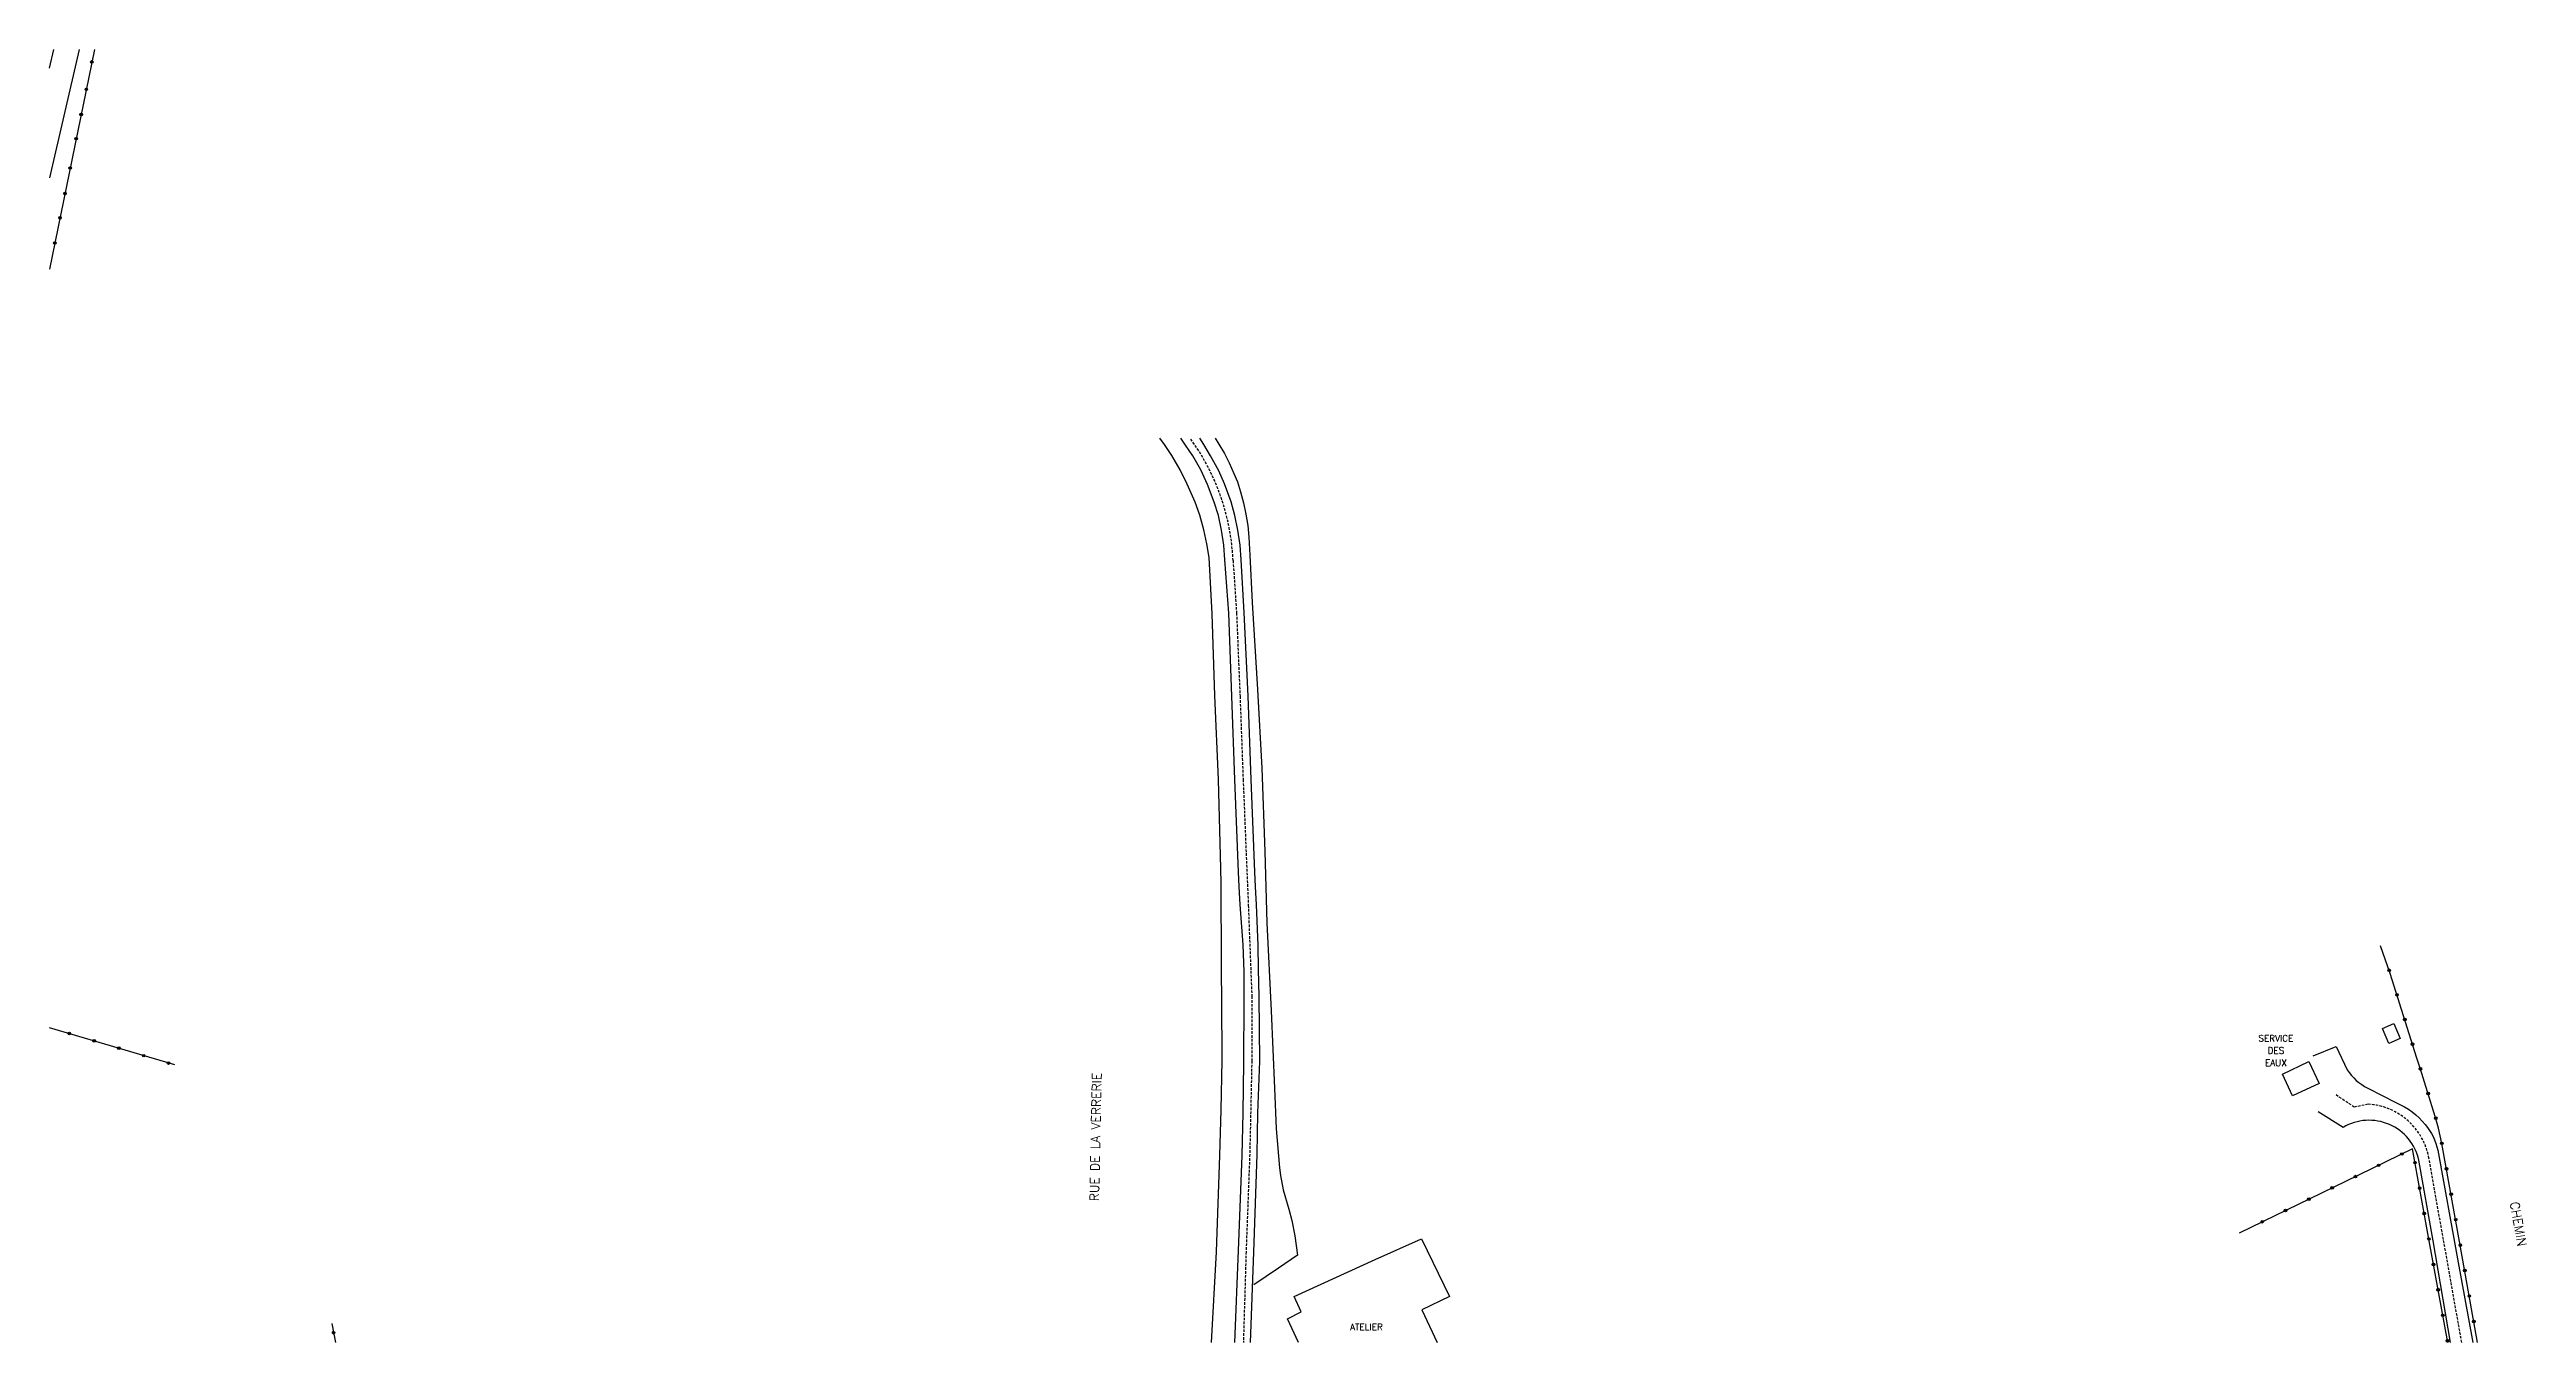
# Model space of a CAD drawing. Header units: millimetres. Extents: x 110000 to 111000, y 125000 to 126000.
# Drawn here: x 110000 to 110479, y 125000 to 125250 of the extents above; entities that cross this region are included whole.
import ezdxf
from ezdxf.enums import TextEntityAlignment as Align

# ---------------------------------------------------------------- set-up
doc = ezdxf.new("R2010")
doc.units = ezdxf.units.MM
doc.linetypes.add('DASHED', pattern=[0.75, 0.5, -0.25])
doc.layers.get('0').update_dxf_attribs({"linetype": 'CONTINUOUS'})
for name, color, linetype in [('W0001', 6, 'DASHED'), ('W0008', 7, 'CONTINUOUS'), ('W0100', 7, 'CONTINUOUS'), ('W0211', 2, 'CONTINUOUS'), ('W0322', 7, 'CONTINUOUS'), ('W0989', 7, 'CONTINUOUS'), ('W0991', 7, 'CONTINUOUS')]:
    doc.layers.add(name, color=color, linetype=linetype)
doc.styles.get("Standard").update_dxf_attribs({"font": 'romans.shx', "width": 0.85})

# ---------------------------------------------------------------- blocks, each defined once
blk = doc.blocks.new('t322o')
at = {"color": 0, "linetype": 'Continuous'}
for radius in [0.25, 0.15]:
    blk.add_circle((0, 0), radius, dxfattribs=at)

msp = doc.modelspace()

# ---------------------------------------------------------------- linework, layer by layer
at = {"layer": 'W0001'}
for points in [[(110220.56, 125174.85, -0.14879), (110228.87, 125151.18), (110229.54, 125141.06), (110230.21, 125124.94), (110230.81, 125108.82), (110231.81, 125084.57), (110232.49, 125066.93), (110232.49, 125054.42), (110232.09, 125036.39), (110231.38, 125017.53), (110230.86, 125000)], [(110466.47, 125000), (110460.13, 125035.61, 0.347752), (110448.34, 125046.07), (110445.69, 125045.5), (110442.1, 125047.9)]]:
    msp.add_lwpolyline(points, format="xyb", dxfattribs=at)
at = {"layer": 'W0008'}
for points in [[(110224.68, 125000), (110225.69, 125017.52), (110226.28, 125036.13), (110226.54, 125045.01), (110226.74, 125054.49), (110226.68, 125066.32), (110226.63, 125071.66), (110226.64, 125077.2), (110226.54, 125084.78), (110226.54, 125088.72), (110226.49, 125091.67), (110226.04, 125108.88), (110225.34, 125125.1), (110224.84, 125140.87), (110224.24, 125151.75), (110223.79, 125154.44), (110223.24, 125157.14), (110222.45, 125159.98), (110221.55, 125162.48), (110220, 125165.97), (110218.65, 125168.76), (110217.05, 125171.51), (110215.6, 125173.6), (110214.7, 125174.85)], [(110229.2, 125000), (110229.89, 125017.77), (110230.64, 125036.13), (110230.79, 125044.41), (110230.94, 125054.04), (110231.04, 125066.32), (110230.99, 125071.66), (110230.79, 125076.9), (110230.24, 125084.68), (110230.04, 125088.12), (110229.94, 125090.97), (110229.24, 125108.88), (110228.64, 125125), (110228.04, 125141.02), (110227.29, 125151.3), (110227.09, 125154.14), (110226.64, 125157.09), (110226.04, 125159.93), (110225.19, 125162.48), (110223.94, 125165.92), (110222.65, 125168.71), (110221.1, 125171.46), (110219.7, 125173.5), (110218.74, 125174.85)], [(110232.23, 125000), (110232.88, 125017.47), (110233.53, 125036.33), (110233.68, 125044.31), (110234.03, 125054.39), (110233.93, 125066.92), (110233.78, 125072.21), (110233.73, 125076.75), (110233.38, 125084.68), (110233.18, 125088.12), (110233.08, 125090.97), (110232.38, 125108.88), (110231.78, 125125), (110231.04, 125141.12), (110230.43, 125151.3), (110230.23, 125154.14), (110229.78, 125157.09), (110229.18, 125159.93), (110228.49, 125162.57), (110227.24, 125166.02), (110226.09, 125168.56), (110224.49, 125171.46), (110223.19, 125173.65), (110222.45, 125174.85)], [(110225.43, 125174.85), (110226.09, 125173.7), (110227.24, 125171.86), (110228.14, 125170.11), (110229.04, 125168.01), (110229.74, 125166.42), (110230.29, 125164.47), (110230.89, 125162.38), (110231.33, 125160.18), (110231.73, 125157.98), (110231.93, 125155.74), (110232.08, 125152.2), (110232.58, 125143.06), (110233.58, 125126.25), (110234.43, 125111.03), (110234.98, 125094.91), (110235.38, 125081.14), (110236.23, 125064.12), (110236.88, 125049.2), (110237.23, 125041.32), (110237.83, 125033.78), (110238.03, 125032.29), (110238.58, 125029.54), (110239.68, 125025.75), (110240.22, 125023.56), (110240.82, 125020.61), (110241.32, 125016.87), (110237.63, 125014.37), (110232.88, 125011.13)]]:
    msp.add_lwpolyline(points, dxfattribs=at)
for points in [[(110437.75, 125055.42), (110442.19, 125057.22), (110444.32, 125052.73, 0.13748), (110448.29, 125049.17), (110453.85, 125046.31, -0.128052), (110459.4, 125042.15, -0.117176), (110461.85, 125037.15), (110465.65, 125016.17), (110468.62, 125000)], [(110464.31, 125000), (110460.93, 125019.63), (110458.2, 125035.26, 0.508149), (110443.53, 125041.59), (110438.67, 125044.6)]]:
    msp.add_lwpolyline(points, format="xyb", dxfattribs=at)
at = {"layer": 'W0100'}
for points in [[(110451.12, 125060.69), (110453.34, 125061.66), (110454.59, 125058.79), (110452.37, 125057.82), (110451.12, 125060.69)], [(110431.78, 125051.9), (110436.87, 125054.31), (110438.9, 125050.1), (110433.72, 125047.69), (110431.78, 125051.9)], [(110241.5, 125000), (110239.38, 125004.59), (110242.02, 125005.89), (110240.67, 125008.88), (110256.36, 125016.07), (110265.29, 125020.06), (110270.69, 125008.88), (110265.34, 125006.34), (110268.32, 125000)]]:
    msp.add_lwpolyline(points, dxfattribs=at)
at = {"layer": 'W0211'}
for points in [[(110000, 125246.38), (110000.82, 125250)], [(110005.7, 125250), (110000, 125225.17)]]:
    msp.add_lwpolyline(points, dxfattribs=at)
at = {"layer": 'W0322'}
for points in [[(110008.68, 125250), (110000, 125207.54)], [(110469.53, 125000), (110466.06, 125019.54), (110462.64, 125038.45), (110461.94, 125041.45), (110461.34, 125043.72), (110459.86, 125048.43), (110458.43, 125053.06), (110457.78, 125055), (110452.64, 125071.36), (110450.75, 125076.68)], [(110024.21, 125053.66), (110000, 125060.83)], [(110463.75, 125000), (110460.19, 125019.63), (110456.95, 125037.43), (110443.99, 125031.14), (110423.4, 125021.16)], [(110054.59, 125003.67), (110055.27, 125000)]]:
    msp.add_lwpolyline(points, dxfattribs=at)

# ---------------------------------------------------------------- block references
for p, rotation in [((110008.18, 125247.6), 258.2059881934297), ((110007.11, 125242.31), 258.2059881934297), ((110006.11, 125237.44), 258.2059881934297), ((110005.16, 125232.77), 258.2059881934297), ((110003.99, 125227.09), 258.2059881934297), ((110002.99, 125222.15), 258.2059881934297), ((110002.03, 125217.46), 258.2059881934297), ((110001.03, 125212.59), 258.2059881934297), ((110452.43, 125071.97), 109.6372694115357), ((110453.95, 125067.21), 107.4228516055557), ((110455.45, 125062.44), 107.4228516055557), ((110003.83, 125059.75), 163.3766131902738), ((110008.63, 125058.32), 163.3766131902738), ((110456.94, 125057.67), 107.4228516055557), ((110013.42, 125056.89), 163.3766131902738), ((110018.21, 125055.46), 163.3766131902738), ((110023, 125054.02), 163.3766131902738), ((110458.47, 125052.91), 107.2368569842088), ((110459.96, 125048.13), 107.4315352993662), ((110461.44, 125043.36), 104.8703761678935), ((110462.63, 125038.5), 103.0049829414511), ((110450.39, 125034.25), 205.8878657609001), ((110454.89, 125036.44), 205.8878657609001), ((110457.43, 125034.76), 100.3131977273364), ((110463.52, 125033.58), 100.2638464124595), ((110441.4, 125029.89), 205.8729938429942), ((110445.9, 125032.07), 205.8878657609001), ((110458.33, 125029.84), 100.3131977273364), ((110464.41, 125028.66), 100.2638464124595), ((110432.4, 125025.52), 205.8729938429942), ((110436.9, 125027.7), 205.8729938429942), ((110459.22, 125024.92), 100.3131977273364), ((110465.3, 125023.74), 100.2638464124595), ((110427.9, 125023.34), 205.8729938429942), ((110460.12, 125020), 100.3131977273364), ((110466.19, 125018.82), 100.0694787483112), ((110461.01, 125015.08), 100.2846733976825), ((110461.9, 125010.16), 100.2846733976825), ((110467.06, 125013.9), 100.0694787483112), ((110462.8, 125005.24), 100.2846733976825), ((110467.94, 125008.98), 100.0694787483112), ((110054.93, 125001.88), 280.8141718085198), ((110463.69, 125000.32), 100.2846733976825), ((110468.81, 125004.05), 100.0694787483112)]:
    msp.add_blockref('t322o', p, dxfattribs=dict(at, rotation=rotation))

# ---------------------------------------------------------------- texts
at = {"layer": 'W0989'}
for s, rotation, p in [('RUE DE LA VERRERIE', 88.8358, (110202.27, 125039.71)), ('CHEMIN', 280.0924, (110477.41, 125022.92))]:
    msp.add_text(s, height=1.75, rotation=rotation, dxfattribs=at).set_placement(p, align=Align.MIDDLE)
at = {"layer": 'W0991'}
for s, p in [('SERVICE', (110430.53, 125058.82)), ('EAUX', (110430.53, 125054.07)), ('DES', (110430.53, 125056.45)), ('ATELIER', (110254.66, 125003))]:
    msp.add_text(s, height=1.25, dxfattribs=at).set_placement(p, align=Align.MIDDLE)

doc.saveas('drawing.dxf')
